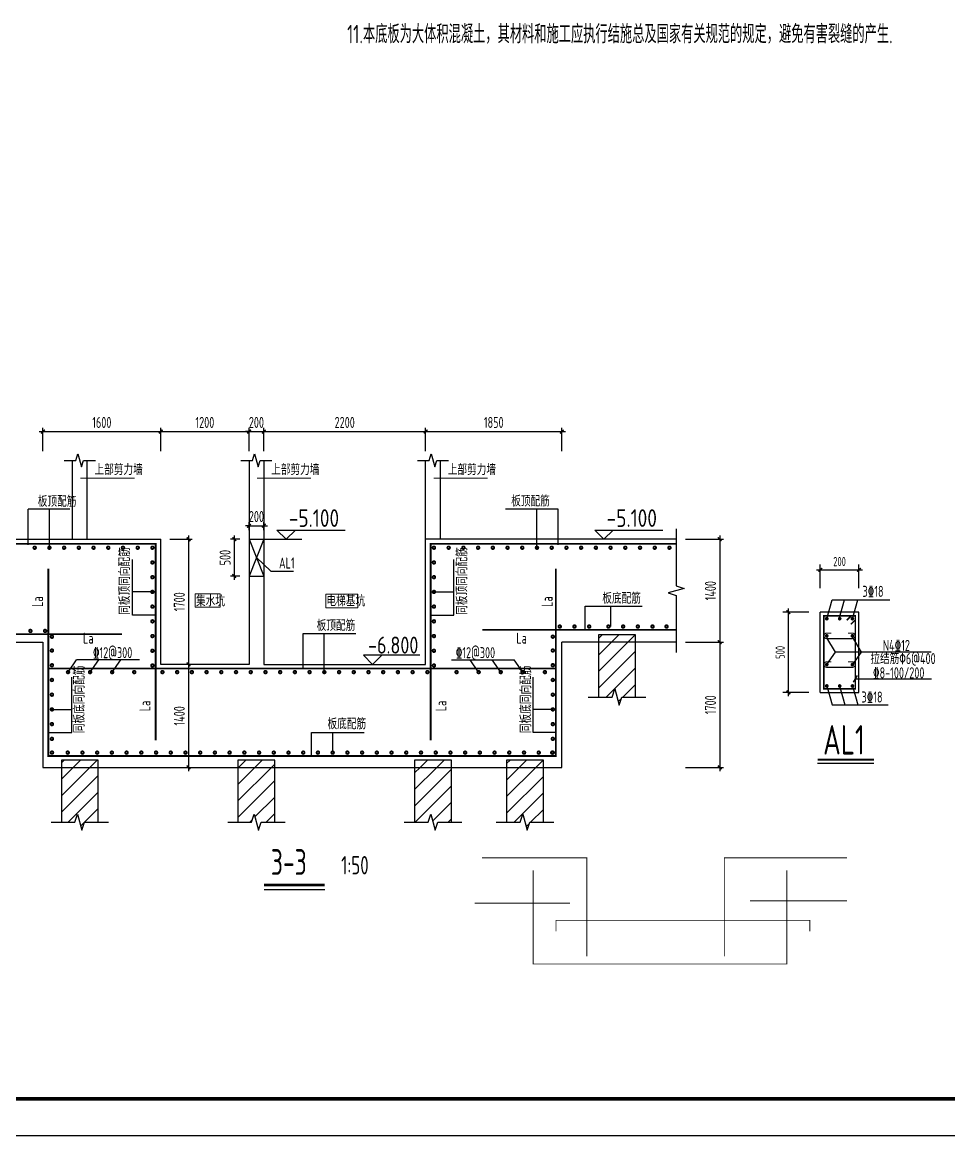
# Model space of a CAD drawing. Extents: x 627893 to 789462, y -407363 to 145317.
# Drawn here: x 708358 to 733535, y -93106 to -62851 of the extents above; entities that cross this region are included whole.
import ezdxf
from ezdxf.enums import TextEntityAlignment as Align

# ---------------------------------------------------------------- set-up
doc = ezdxf.new("R2010")
doc.units = 0
doc.header["$LTSCALE"] = 100
doc.layers.get('0').update_dxf_attribs({"linetype": 'CONTINUOUS'})
doc.layers.get('Defpoints').update_dxf_attribs({"linetype": 'CONTINUOUS'})
for name, color, linetype in [('1', 3, 'CONTINUOUS'), ('1508', 2, 'CONTINUOUS'), ('DIM', 3, 'CONTINUOUS'), ('HATCH', 254, 'CONTINUOUS'), ('PUB_TITLE', 4, 'CONTINUOUS'), ('TEXT', 2, 'CONTINUOUS'), ('THIN', 7, 'CONTINUOUS'), ('基础梁', 7, 'CONTINUOUS'), ('梁', 4, 'CONTINUOUS')]:
    doc.layers.add(name, color=color, linetype=linetype)
doc.layers.add('REIN', color=6, linetype='CONTINUOUS', lineweight=18)
doc.styles.get("Standard").update_dxf_attribs({"font": 'tssdeng.shx', "width": 0.7, "bigfont": 'tssdchn.shx'})
doc.styles.add('TSSD_Dimension', font='Tssdeng.shx', dxfattribs={"width": 0.7, "bigfont": 'tssdchn.shx'})
doc.dimstyles.new('TSSD_100_100', dxfattribs={"dimtxt": 300, "dimasz": 100, "dimexe": 100, "dimexo": 250, "dimgap": 100, "dimtad": 1, "dimdec": 0, "dimzin": 0, "dimdsep": 46, "dimtxsty": 'TSSD_Dimension', "dimblk": 'ARCHTICK', "dimcen": 0, "dimdle": 100, "dimclrt": 7, "dimadec": 0, "dimazin": 0, "dimtfac": 1, "dimtdec": 0, "dimtix": 1, "dimtmove": 2, "dimatfit": 3, "dimfxl": 1, "dimtolj": 1, "dimtzin": 0, "dimarcsym": 0})
doc.dimstyles.new('TSSD_50_100', dxfattribs={"dimtxt": 300, "dimasz": 100, "dimexe": 100, "dimexo": 250, "dimgap": 100, "dimtad": 1, "dimdec": 0, "dimlfac": 0.5, "dimzin": 0, "dimdsep": 46, "dimtxsty": 'TSSD_Dimension', "dimblk": 'ARCHTICK', "dimcen": 0, "dimdle": 100, "dimclrt": 7, "dimadec": 0, "dimazin": 0, "dimtfac": 1, "dimtdec": 0, "dimtix": 1, "dimtmove": 2, "dimatfit": 3, "dimfxl": 1, "dimtolj": 1, "dimtzin": 0, "dimarcsym": 0})
pattern_1 = [(45, (-313928.98, 58419.5), (-224.5064, 224.5064), [])]

# ---------------------------------------------------------------- blocks, each defined once
blk = doc.blocks.new('A1tk')
at = {"layer": 'PUB_TITLE'}
blk.add_lwpolyline([(-602685, -92242), (-602685, -32842), (-518585, -32842), (-518585, -92242)], close=True, dxfattribs=at)
at = {"layer": 'PUB_TITLE', "const_width": 100}
blk.add_lwpolyline([(-600185, -91242), (-519585, -91242), (-519585, -33842), (-600185, -33842)], close=True, dxfattribs=at)
blk = doc.blocks.new('2012122016320528')
at = {"layer": 'HATCH'}
h = blk.add_hatch(dxfattribs=at)
h.set_pattern_fill('ANSI31', color=256, scale=100, style=0)
h.set_pattern_definition(pattern_1)
h.paths.add_polyline_path([(280, 1708), (1280, 1708), (1280, 1907), (280, 1907)])
h = blk.add_hatch(dxfattribs=at)
h.set_pattern_fill('ANSI31', color=256, scale=100, style=0)
h.set_pattern_definition(pattern_1)
h.paths.add_polyline_path([(280, 1708), (280, 220), (650, 220), (720, 440), (840, 0), (910, 220), (1280, 220), (1280, 1708)])
at = {"layer": '1508', "color": 7}
for p, q in [((280, 1907, 0), (280, 220, 0)), ((1280, 1907, 0), (280, 1907, 0)), ((1280, 220, 0), (1280, 1907, 0))]:
    blk.add_line(p, q, dxfattribs=at)
blk.add_lwpolyline([(0, 220), (650, 220), (720, 440), (840, 0), (910, 220), (1560, 220)], dxfattribs=at)
blk = doc.blocks.new('_ArchTick')
at = {"color": 0, "linetype": 'ByBlock', "const_width": 0.4}
blk.add_lwpolyline([(-0.5, -0.5), (0.5, 0.5)], dxfattribs=at)
blk = doc.blocks.new('*D262')
at = {"layer": 'Defpoints', "color": 0}
for p in [(714520, -76897), (714119, -77897), (714520, -77897)]:
    blk.add_point(p, dxfattribs=at)
at = {"layer": 'DIM', "color": 0, "lineweight": -2}
for p, q in [((714119, -76797), (714119, -77997)), ((714270, -76897), (714019, -76897)), ((714270, -77897), (714019, -77897))]:
    blk.add_line(p, q, dxfattribs=at)
at = {"layer": 'DIM', "color": 0, "lineweight": -2, "xscale": 100, "yscale": 100, "zscale": 100}
for p, rotation in [((714119, -76897), 90), ((714119, -77897), 270)]:
    blk.add_blockref('_ArchTick', p, dxfattribs=dict(at, rotation=rotation))
at = {"layer": 'DIM', "color": 7, "insert": (713869, -77397), "char_height": 300, "attachment_point": 5, "rotation": 90, "style": 'TSSD_Dimension'}
blk.add_mtext('\\A1;500', dxfattribs=at)
blk = doc.blocks.new('*D263')
at = {"layer": 'Defpoints', "color": 0}
for p in [(714920, -76531), (714520, -76897), (714920, -76897)]:
    blk.add_point(p, dxfattribs=at)
at = {"layer": 'DIM', "color": 0, "lineweight": -2}
for p, q in [((714520, -76531), (714420, -76531)), ((714520, -76647), (714520, -76431)), ((714520, -76531), (714920, -76531)), ((714920, -76647), (714920, -76431)), ((714920, -76531), (715020, -76531))]:
    blk.add_line(p, q, dxfattribs=at)
at = {"layer": 'DIM', "color": 0, "lineweight": -2, "xscale": 100, "yscale": 100, "zscale": 100}
blk.add_blockref('_ArchTick', (714520, -76531), dxfattribs=at)
at = {"layer": 'DIM', "color": 0, "lineweight": -2, "xscale": 100, "yscale": 100, "zscale": 100, "rotation": 180}
blk.add_blockref('_ArchTick', (714920, -76531), dxfattribs=at)
at = {"layer": 'DIM', "color": 7, "insert": (714720, -76281), "char_height": 300, "attachment_point": 5, "style": 'TSSD_Dimension'}
blk.add_mtext('\\A1;200', dxfattribs=at)
blk = doc.blocks.new('*D264')
at = {"layer": 'Defpoints', "color": 0}
for p in [(731093, -77730), (730043, -78330), (731093, -78330)]:
    blk.add_point(p, dxfattribs=at)
at = {"layer": '梁', "color": 0, "lineweight": -2}
for p, q in [((729943, -77730), (731193, -77730)), ((730043, -78230), (730043, -77580)), ((731093, -78230), (731093, -77580))]:
    blk.add_line(p, q, dxfattribs=at)
at = {"layer": '梁', "color": 0, "lineweight": -2, "xscale": 100, "yscale": 100, "zscale": 100, "rotation": 180}
blk.add_blockref('_ArchTick', (730043, -77730), dxfattribs=at)
at = {"layer": '梁', "color": 0, "lineweight": -2, "xscale": 100, "yscale": 100, "zscale": 100}
blk.add_blockref('_ArchTick', (731093, -77730), dxfattribs=at)
at = {"layer": '梁', "color": 7, "insert": (730568, -77505), "char_height": 250, "attachment_point": 5, "style": 'TSSD_Dimension'}
blk.add_mtext('\\A1;200', dxfattribs=at)
blk = doc.blocks.new('*D265')
at = {"layer": 'Defpoints', "color": 0}
for p in [(729179, -78880), (729831, -78880), (729831, -81061)]:
    blk.add_point(p, dxfattribs=at)
at = {"layer": '梁', "color": 0, "lineweight": -2}
for p, q in [((729731, -78880), (729029, -78880)), ((729179, -81161), (729179, -78780)), ((729731, -81061), (729029, -81061))]:
    blk.add_line(p, q, dxfattribs=at)
at = {"layer": '梁', "color": 0, "lineweight": -2, "xscale": 100, "yscale": 100, "zscale": 100}
for p, rotation in [((729179, -78880), 90), ((729179, -81061), 270)]:
    blk.add_blockref('_ArchTick', p, dxfattribs=dict(at, rotation=rotation))
at = {"layer": '梁', "color": 7, "insert": (728954, -79971), "char_height": 250, "attachment_point": 5, "rotation": 90, "style": 'TSSD_Dimension'}
blk.add_mtext('\\A1;500', dxfattribs=at)
blk = doc.blocks.new('*D266')
at = {"layer": 'Defpoints', "color": 0}
for p in [(712120, -73974), (708920, -74756), (712120, -74756)]:
    blk.add_point(p, dxfattribs=at)
at = {"layer": 'DIM', "color": 0, "lineweight": -2}
for p, q in [((708820, -73974), (712220, -73974)), ((708920, -74506), (708920, -73874)), ((712120, -74506), (712120, -73874))]:
    blk.add_line(p, q, dxfattribs=at)
at = {"layer": 'DIM', "color": 0, "lineweight": -2, "xscale": 100, "yscale": 100, "zscale": 100, "rotation": 180}
blk.add_blockref('_ArchTick', (708920, -73974), dxfattribs=at)
at = {"layer": 'DIM', "color": 0, "lineweight": -2, "xscale": 100, "yscale": 100, "zscale": 100}
blk.add_blockref('_ArchTick', (712120, -73974), dxfattribs=at)
at = {"layer": 'DIM', "color": 7, "insert": (710520, -73724), "char_height": 300, "attachment_point": 5, "style": 'TSSD_Dimension'}
blk.add_mtext('\\A1;1600', dxfattribs=at)
blk = doc.blocks.new('*D267')
at = {"layer": 'Defpoints', "color": 0}
for p in [(714520, -73974), (712120, -74756), (714520, -74756)]:
    blk.add_point(p, dxfattribs=at)
at = {"layer": 'DIM', "color": 0, "lineweight": -2}
for p, q in [((712020, -73974), (714620, -73974)), ((712120, -74506), (712120, -73874)), ((714520, -74506), (714520, -73874))]:
    blk.add_line(p, q, dxfattribs=at)
at = {"layer": 'DIM', "color": 0, "lineweight": -2, "xscale": 100, "yscale": 100, "zscale": 100, "rotation": 180}
blk.add_blockref('_ArchTick', (712120, -73974), dxfattribs=at)
at = {"layer": 'DIM', "color": 0, "lineweight": -2, "xscale": 100, "yscale": 100, "zscale": 100}
blk.add_blockref('_ArchTick', (714520, -73974), dxfattribs=at)
at = {"layer": 'DIM', "color": 7, "insert": (713320, -73724), "char_height": 300, "attachment_point": 5, "style": 'TSSD_Dimension'}
blk.add_mtext('\\A1;1200', dxfattribs=at)
blk = doc.blocks.new('*D268')
at = {"layer": 'Defpoints', "color": 0}
for p in [(714920, -73974), (714520, -74756), (714920, -74756)]:
    blk.add_point(p, dxfattribs=at)
at = {"layer": 'DIM', "color": 0, "lineweight": -2}
for p, q in [((714520, -73974), (714420, -73974)), ((714520, -74506), (714520, -73874)), ((714520, -73974), (714920, -73974)), ((714920, -74506), (714920, -73874)), ((714920, -73974), (715020, -73974))]:
    blk.add_line(p, q, dxfattribs=at)
at = {"layer": 'DIM', "color": 0, "lineweight": -2, "xscale": 100, "yscale": 100, "zscale": 100}
blk.add_blockref('_ArchTick', (714520, -73974), dxfattribs=at)
at = {"layer": 'DIM', "color": 0, "lineweight": -2, "xscale": 100, "yscale": 100, "zscale": 100, "rotation": 180}
blk.add_blockref('_ArchTick', (714920, -73974), dxfattribs=at)
at = {"layer": 'DIM', "color": 7, "insert": (714720, -73724), "char_height": 300, "attachment_point": 5, "style": 'TSSD_Dimension'}
blk.add_mtext('\\A1;200', dxfattribs=at)
blk = doc.blocks.new('*D269')
at = {"layer": 'Defpoints', "color": 0}
for p in [(719320, -73974), (714920, -74756), (719320, -74756)]:
    blk.add_point(p, dxfattribs=at)
at = {"layer": 'DIM', "color": 0, "lineweight": -2}
for p, q in [((714820, -73974), (719420, -73974)), ((714920, -74506), (714920, -73874)), ((719320, -74506), (719320, -73874))]:
    blk.add_line(p, q, dxfattribs=at)
at = {"layer": 'DIM', "color": 0, "lineweight": -2, "xscale": 100, "yscale": 100, "zscale": 100, "rotation": 180}
blk.add_blockref('_ArchTick', (714920, -73974), dxfattribs=at)
at = {"layer": 'DIM', "color": 0, "lineweight": -2, "xscale": 100, "yscale": 100, "zscale": 100}
blk.add_blockref('_ArchTick', (719320, -73974), dxfattribs=at)
at = {"layer": 'DIM', "color": 7, "insert": (717120, -73724), "char_height": 300, "attachment_point": 5, "style": 'TSSD_Dimension'}
blk.add_mtext('\\A1;2200', dxfattribs=at)
blk = doc.blocks.new('*D270')
at = {"layer": 'Defpoints', "color": 0}
for p in [(723020, -73974), (719320, -74756), (723020, -74756)]:
    blk.add_point(p, dxfattribs=at)
at = {"layer": 'DIM', "color": 0, "lineweight": -2}
for p, q in [((719220, -73974), (723120, -73974)), ((719320, -74506), (719320, -73874)), ((723020, -74506), (723020, -73874))]:
    blk.add_line(p, q, dxfattribs=at)
at = {"layer": 'DIM', "color": 0, "lineweight": -2, "xscale": 100, "yscale": 100, "zscale": 100, "rotation": 180}
blk.add_blockref('_ArchTick', (719320, -73974), dxfattribs=at)
at = {"layer": 'DIM', "color": 0, "lineweight": -2, "xscale": 100, "yscale": 100, "zscale": 100}
blk.add_blockref('_ArchTick', (723020, -73974), dxfattribs=at)
at = {"layer": 'DIM', "color": 7, "insert": (721170, -73724), "char_height": 300, "attachment_point": 5, "style": 'TSSD_Dimension'}
blk.add_mtext('\\A1;1850', dxfattribs=at)
blk = doc.blocks.new('*D271')
at = {"layer": 'Defpoints', "color": 0}
for p in [(712120, -76897), (712120, -80297), (712876, -80297)]:
    blk.add_point(p, dxfattribs=at)
at = {"layer": 'DIM', "color": 0, "lineweight": -2}
for p, q in [((712876, -76797), (712876, -80397)), ((712370, -76897), (712976, -76897)), ((712370, -80297), (712976, -80297))]:
    blk.add_line(p, q, dxfattribs=at)
at = {"layer": 'DIM', "color": 0, "lineweight": -2, "xscale": 100, "yscale": 100, "zscale": 100}
for p, rotation in [((712876, -76897), 90), ((712876, -80297), 270)]:
    blk.add_blockref('_ArchTick', p, dxfattribs=dict(at, rotation=rotation))
at = {"layer": 'DIM', "color": 7, "insert": (712626, -78597), "char_height": 300, "attachment_point": 5, "rotation": 90, "style": 'TSSD_Dimension'}
blk.add_mtext('\\A1;1700', dxfattribs=at)
blk = doc.blocks.new('*D272')
at = {"layer": 'Defpoints', "color": 0}
for p in [(712120, -80297), (712120, -83097), (712876, -83097)]:
    blk.add_point(p, dxfattribs=at)
at = {"layer": 'DIM', "color": 0, "lineweight": -2}
for p, q in [((712370, -80297), (712976, -80297)), ((712876, -80197), (712876, -83197)), ((712370, -83097), (712976, -83097))]:
    blk.add_line(p, q, dxfattribs=at)
at = {"layer": 'DIM', "color": 0, "lineweight": -2, "xscale": 100, "yscale": 100, "zscale": 100}
for p, rotation in [((712876, -80297), 90), ((712876, -83097), 270)]:
    blk.add_blockref('_ArchTick', p, dxfattribs=dict(at, rotation=rotation))
at = {"layer": 'DIM', "color": 7, "insert": (712626, -81697), "char_height": 300, "attachment_point": 5, "rotation": 90, "style": 'TSSD_Dimension'}
blk.add_mtext('\\A1;1400', dxfattribs=at)
blk = doc.blocks.new('*D273')
at = {"layer": 'Defpoints', "color": 0}
for p in [(726129, -76897), (726129, -79697), (727310, -79697)]:
    blk.add_point(p, dxfattribs=at)
at = {"layer": 'DIM', "color": 0, "lineweight": -2}
for p, q in [((727310, -76797), (727310, -79797)), ((726379, -76897), (727410, -76897)), ((726379, -79697), (727410, -79697))]:
    blk.add_line(p, q, dxfattribs=at)
at = {"layer": 'DIM', "color": 0, "lineweight": -2, "xscale": 100, "yscale": 100, "zscale": 100}
for p, rotation in [((727310, -76897), 90), ((727310, -79697), 270)]:
    blk.add_blockref('_ArchTick', p, dxfattribs=dict(at, rotation=rotation))
at = {"layer": 'DIM', "color": 7, "insert": (727060, -78297), "char_height": 300, "attachment_point": 5, "rotation": 90, "style": 'TSSD_Dimension'}
blk.add_mtext('\\A1;1400', dxfattribs=at)
blk = doc.blocks.new('*D274')
at = {"layer": 'Defpoints', "color": 0}
for p in [(726129, -79697), (726129, -83097), (727310, -83097)]:
    blk.add_point(p, dxfattribs=at)
at = {"layer": 'DIM', "color": 0, "lineweight": -2}
for p, q in [((726379, -79697), (727410, -79697)), ((727310, -79597), (727310, -83197)), ((726379, -83097), (727410, -83097))]:
    blk.add_line(p, q, dxfattribs=at)
at = {"layer": 'DIM', "color": 0, "lineweight": -2, "xscale": 100, "yscale": 100, "zscale": 100}
for p, rotation in [((727310, -79697), 90), ((727310, -83097), 270)]:
    blk.add_blockref('_ArchTick', p, dxfattribs=dict(at, rotation=rotation))
at = {"layer": 'DIM', "color": 7, "insert": (727060, -81397), "char_height": 300, "attachment_point": 5, "rotation": 90, "style": 'TSSD_Dimension'}
blk.add_mtext('\\A1;1700', dxfattribs=at)

msp = doc.modelspace()

# ---------------------------------------------------------------- linework, layer by layer
msp.add_line((714928.5, -86412.9, 0), (716578.4, -86412.9, 0))
at = {"const_width": 65, "elevation": 0}
msp.add_lwpolyline([(714928.5, -86292.9), (716578.4, -86292.9)], dxfattribs=at)
at = {"layer": '1', "const_width": 70, "elevation": 0}
for points in [[(708719.9, -77128.9, -1), (708669.9, -77128.9, -1)], [(709119.9, -77128.9, -1), (709069.9, -77128.9, -1)], [(709519.9, -77128.9, -1), (709469.9, -77128.9, -1)], [(709919.9, -77128.9, -1), (709869.9, -77128.9, -1)], [(710319.9, -77128.9, -1), (710269.9, -77128.9, -1)], [(710719.9, -77128.9, -1), (710669.9, -77128.9, -1)], [(711119.9, -77128.9, -1), (711069.9, -77128.9, -1)], [(711519.9, -77128.9, -1), (711469.9, -77128.9, -1)], [(711919.9, -77128.9, -1), (711869.9, -77128.9, -1)], [(719520.2, -77128.9, 1), (719570.2, -77128.9, 1)], [(719920.2, -77128.9, 1), (719970.2, -77128.9, 1)], [(720320.2, -77128.9, 1), (720370.2, -77128.9, 1)], [(720720.2, -77128.9, 1), (720770.2, -77128.9, 1)], [(721120.2, -77128.9, 1), (721170.2, -77128.9, 1)], [(721520.2, -77128.9, 1), (721570.2, -77128.9, 1)], [(721920.2, -77128.9, 1), (721970.2, -77128.9, 1)], [(722320.2, -77128.9, 1), (722370.2, -77128.9, 1)], [(722720.2, -77128.9, 1), (722770.2, -77128.9, 1)], [(723120.2, -77128.9, 1), (723170.2, -77128.9, 1)], [(723520.2, -77128.9, 1), (723570.2, -77128.9, 1)], [(723920.2, -77128.9, 1), (723970.2, -77128.9, 1)], [(724320.2, -77128.9, 1), (724370.2, -77128.9, 1)], [(724720.2, -77128.9, 1), (724770.2, -77128.9, 1)], [(725120.2, -77128.9, 1), (725170.2, -77128.9, 1)], [(725520.2, -77128.9, 1), (725570.2, -77128.9, 1)], [(725920.2, -77128.9, 1), (725970.2, -77128.9, 1)], [(711919.9, -77528.9, -1), (711869.9, -77528.9, -1)], [(719520.2, -77528.9, 1), (719570.2, -77528.9, 1)], [(711919.9, -77928.9, -1), (711869.9, -77928.9, -1)], [(719520.2, -77928.9, 1), (719570.2, -77928.9, 1)], [(711919.9, -78328.9, -1), (711869.9, -78328.9, -1)], [(719520.2, -78328.9, 1), (719570.2, -78328.9, 1)], [(711919.9, -78728.9, -1), (711869.9, -78728.9, -1)], [(719520.2, -78728.9, 1), (719570.2, -78728.9, 1)], [(711919.9, -79128.9, -1), (711869.9, -79128.9, -1)], [(719520.2, -79128.9, 1), (719570.2, -79128.9, 1)], [(722963.9, -79245.4, -1), (722963.9, -79295.4, -1)], [(723363.9, -79245.4, -1), (723363.9, -79295.4, -1)], [(723763.9, -79245.4, -1), (723763.9, -79295.4, -1)], [(724285.8, -79245.4, -1), (724285.8, -79295.4, -1)], [(724685.8, -79245.4, -1), (724685.8, -79295.4, -1)], [(725085.8, -79245.4, -1), (725085.8, -79295.4, -1)], [(725485.8, -79245.4, -1), (725485.8, -79295.4, -1)], [(725866, -79245.4, -1), (725866, -79295.4, -1)], [(708578.5, -79364.5, 1), (708578.5, -79414.5, 1)], [(708978.5, -79364.5, 1), (708978.5, -79414.5, 1)], [(709188.9, -79546.5, -1), (709138.9, -79546.5, -1)], [(711919.9, -79528.9, -1), (711869.9, -79528.9, -1)], [(719520.2, -79528.9, 1), (719570.2, -79528.9, 1)], [(722751, -79546.5, 1), (722801, -79546.5, 1)], [(709188.9, -79922, -1), (709138.9, -79922, -1)], [(711919.9, -79928.9, -1), (711869.9, -79928.9, -1)], [(719520.2, -79928.9, 1), (719570.2, -79928.9, 1)], [(722751, -79922, 1), (722801, -79922, 1)], [(709188.9, -80322, -1), (709138.9, -80322, -1)], [(709600.7, -80483.7, 1), (709600.7, -80533.7, 1)], [(710200.7, -80483.7, 1), (710200.7, -80533.7, 1)], [(710800.7, -80483.7, 1), (710800.7, -80533.7, 1)], [(711400.7, -80483.7, 1), (711400.7, -80533.7, 1)], [(711919.9, -80328.9, -1), (711869.9, -80328.9, -1)], [(712166.3, -80483.7, 1), (712166.3, -80533.7, 1)], [(712566.3, -80483.7, 1), (712566.3, -80533.7, 1)], [(712966.3, -80483.7, 1), (712966.3, -80533.7, 1)], [(713366.3, -80483.7, 1), (713366.3, -80533.7, 1)], [(713766.3, -80483.7, 1), (713766.3, -80533.7, 1)], [(714166.3, -80483.7, 1), (714166.3, -80533.7, 1)], [(714566.3, -80483.7, 1), (714566.3, -80533.7, 1)], [(714966.3, -80483.7, 1), (714966.3, -80533.7, 1)], [(715366.3, -80483.7, 1), (715366.3, -80533.7, 1)], [(715766.3, -80483.7, 1), (715766.3, -80533.7, 1)], [(716166.3, -80483.7, 1), (716166.3, -80533.7, 1)], [(716566.3, -80483.7, 1), (716566.3, -80533.7, 1)], [(716966.3, -80483.7, 1), (716966.3, -80533.7, 1)], [(717366.3, -80483.7, 1), (717366.3, -80533.7, 1)], [(717766.3, -80483.7, 1), (717766.3, -80533.7, 1)], [(718166.3, -80483.7, 1), (718166.3, -80533.7, 1)], [(718566.3, -80483.7, 1), (718566.3, -80533.7, 1)], [(718966.3, -80483.7, 1), (718966.3, -80533.7, 1)], [(719366.3, -80483.7, 1), (719366.3, -80533.7, 1)], [(719520.2, -80328.9, 1), (719570.2, -80328.9, 1)], [(720160.3, -80483.7, 1), (720160.3, -80533.7, 1)], [(720760.3, -80483.7, 1), (720760.3, -80533.7, 1)], [(721360.3, -80483.7, 1), (721360.3, -80533.7, 1)], [(721960.3, -80483.7, 1), (721960.3, -80533.7, 1)], [(722560.3, -80483.7, 1), (722560.3, -80533.7, 1)], [(722751, -80322, 1), (722801, -80322, 1)], [(709188.9, -80722, -1), (709138.9, -80722, -1)], [(722751, -80722, 1), (722801, -80722, 1)], [(709188.9, -81122, -1), (709138.9, -81122, -1)], [(722751, -81122, 1), (722801, -81122, 1)], [(709188.9, -81522, -1), (709138.9, -81522, -1)], [(722751, -81522, 1), (722801, -81522, 1)], [(709188.9, -81922, -1), (709138.9, -81922, -1)], [(722751, -81922, 1), (722801, -81922, 1)], [(709188.9, -82322, -1), (709138.9, -82322, -1)], [(722751, -82322, 1), (722801, -82322, 1)], [(709165.5, -82671.5, 1), (709165.5, -82721.5, 1)], [(709592.9, -82671.5, 1), (709592.9, -82721.5, 1)], [(709992.9, -82671.5, 1), (709992.9, -82721.5, 1)], [(710392.9, -82671.5, 1), (710392.9, -82721.5, 1)], [(710792.9, -82671.5, 1), (710792.9, -82721.5, 1)], [(711192.9, -82671.5, 1), (711192.9, -82721.5, 1)], [(711592.9, -82671.5, 1), (711592.9, -82721.5, 1)], [(711992.9, -82671.5, 1), (711992.9, -82721.5, 1)], [(712392.9, -82671.5, 1), (712392.9, -82721.5, 1)], [(712792.9, -82671.5, 1), (712792.9, -82721.5, 1)], [(713192.9, -82671.5, 1), (713192.9, -82721.5, 1)], [(713592.9, -82671.5, 1), (713592.9, -82721.5, 1)], [(713992.9, -82671.5, 1), (713992.9, -82721.5, 1)], [(714392.9, -82671.5, 1), (714392.9, -82721.5, 1)], [(714792.9, -82671.5, 1), (714792.9, -82721.5, 1)], [(715192.9, -82671.5, 1), (715192.9, -82721.5, 1)], [(715592.9, -82671.5, 1), (715592.9, -82721.5, 1)], [(715992.9, -82671.5, 1), (715992.9, -82721.5, 1)], [(716392.9, -82671.5, 1), (716392.9, -82721.5, 1)], [(716792.9, -82671.5, 1), (716792.9, -82721.5, 1)], [(717192.9, -82671.5, 1), (717192.9, -82721.5, 1)], [(717592.9, -82671.5, 1), (717592.9, -82721.5, 1)], [(717992.9, -82671.5, 1), (717992.9, -82721.5, 1)], [(718392.9, -82671.5, 1), (718392.9, -82721.5, 1)], [(718792.9, -82671.5, 1), (718792.9, -82721.5, 1)], [(719192.9, -82671.5, 1), (719192.9, -82721.5, 1)], [(719592.9, -82671.5, 1), (719592.9, -82721.5, 1)], [(719992.9, -82671.5, 1), (719992.9, -82721.5, 1)], [(720392.9, -82671.5, 1), (720392.9, -82721.5, 1)], [(720792.9, -82671.5, 1), (720792.9, -82721.5, 1)], [(721192.9, -82671.5, 1), (721192.9, -82721.5, 1)], [(721592.9, -82671.5, 1), (721592.9, -82721.5, 1)], [(721992.9, -82671.5, 1), (721992.9, -82721.5, 1)], [(722392.9, -82671.5, 1), (722392.9, -82721.5, 1)], [(722761.1, -82671.5, 1), (722761.1, -82721.5, 1)], [(722774.5, -82671.5, -1), (722774.5, -82721.5, -1)]]:
    msp.add_lwpolyline(points, format="xyb", close=True, dxfattribs=at)
at = {"layer": '1508', "color": 7}
for p, q in [((709720, -76897.3, 0), (709720, -74755.6, 0)), ((710120, -76897.3, 0), (710120, -74755.6, 0)), ((714520, -74755.6, 0), (714520, -80297.3, 0)), ((714920, -74755.6, 0), (714920, -80297.3, 0)), ((719320, -77285.1, 0), (719320, -74755.6, 0)), ((719720, -76897.3, 0), (719720, -74755.6, 0)), ((705894.7, -76897.3, 0), (712120, -76897.3, 0)), ((712120, -80297.3, 0), (712120, -76897.3, 0)), ((714520, -76897.3, 0), (714920, -76897.3, 0)), ((714520, -76897.3, 0), (714920, -77897.3, 0)), ((714920, -76897.3, 0), (714520, -77897.3, 0)), ((719320, -80297.3, 0), (719320, -76897.3, 0)), ((726129.1, -76897.3, 0), (719320, -76897.3, 0)), ((714520, -77897.3, 0), (714920, -77897.3, 0)), ((705894.7, -79697.3, 0), (708920, -79697.3, 0)), ((708920, -79697.3, 0), (708920, -83097.3, 0)), ((723019.9, -83097.3, 0), (723019.9, -79697.3, 0)), ((726129.1, -79697.3, 0), (723019.9, -79697.3, 0)), ((714520, -80297.3, 0), (712120, -80297.3, 0)), ((714920, -80297.3, 0), (719320, -80297.3, 0)), ((708920, -83097.3, 0), (723019.9, -83097.3, 0))]:
    msp.add_line(p, q, dxfattribs=at)
at = {"layer": 'REIN'}
for p, q in [((711403.3, -75241.8, 0), (709941.7, -75241.8, 0)), ((716203.3, -75241.8, 0), (714741.7, -75241.8, 0)), ((721003.3, -75241.8, 0), (719541.7, -75241.8, 0))]:
    msp.add_line(p, q, dxfattribs=at)
at = {"layer": 'REIN', "elevation": 0}
for points, const_width in [([(706283.4, -77023.8), (711984.7, -77023.8), (711984.7, -82362.2)], 50), ([(726129.1, -77023.8), (719455.4, -77023.8), (719455.4, -82362.2)], 50), ([(709065.3, -77697.3), (709065.3, -82785.7), (714749.1, -82785.7)], 50), ([(722857.7, -77697.3), (722857.7, -82785.7), (714749.1, -82785.7)], 50), ([(705883.2, -79479.5), (711065.3, -79479.5)], 50), ([(720857.7, -79360.4), (726129.1, -79360.4)], 50), ([(709065.3, -80412.2), (722857.7, -80412.2)], 50), ([(720849.7, -85558.2), (723700.4, -85558.2), (723700.4, -88227.4)], 25), ([(730772.5, -85558.2), (727435.7, -85558.2), (727435.7, -88227.4)], 25), ([(722240.7, -85895), (722240.7, -88439.1), (725082.5, -88439.1)], 25), ([(729136.9, -85895), (729136.9, -88439.1), (725082.5, -88439.1)], 25), ([(720649.6, -86786.1), (723240.7, -86786.1)], 25), ([(728136.9, -86726.5), (730772.5, -86726.5)], 25), ([(722861.3, -87552.4), (722861.3, -87252.4), (729757.5, -87252.4), (729757.5, -87552.4)], 25)]:
    msp.add_lwpolyline(points, dxfattribs=dict(at, const_width=const_width))
at = {"layer": 'REIN'}
for points in [[(713055.5, -78378.3), (713735.1, -78378.3), (713735.1, -78747.7), (713055.5, -78747.7)], [(716606.3, -78392.1), (717478.8, -78392.1), (717478.8, -78759.7), (716606.3, -78759.7)]]:
    msp.add_lwpolyline(points, close=True, dxfattribs=at)
at = {"layer": 'THIN'}
for p, q in [((714920, -76897.3, 0), (715951.8, -76897.3, 0)), ((731093.2, -78879.8, 0), (730043.2, -78879.8, 0)), ((730043.2, -81061.5, 0), (730043.2, -78879.8, 0)), ((731093.2, -81061.5, 0), (731093.2, -78879.8, 0)), ((717879.8, -80297.3, 0), (717629.8, -80047.3, 0)), ((719164.9, -80047.3, 0), (717629.8, -80047.3, 0)), ((718129.8, -80047.3, 0), (717879.8, -80297.3, 0)), ((730043.2, -81061.5, 0), (731093.2, -81061.5, 0))]:
    msp.add_line(p, q, dxfattribs=at)
at = {"layer": 'THIN', "elevation": 0}
for points in [[(709496, -74755.6), (709816, -74755.6), (709872, -74579.6), (709968, -74931.6), (710024, -74755.6), (710344, -74755.6)], [(714296, -74755.6), (714616, -74755.6), (714672, -74579.6), (714768, -74931.6), (714824, -74755.6), (715144, -74755.6)], [(719096, -74755.6), (719416, -74755.6), (719472, -74579.6), (719568, -74931.6), (719624, -74755.6), (719944, -74755.6)], [(715779.2, -76647.3), (715529.2, -76897.3), (715279.2, -76647.3), (717129.2, -76647.3)], [(724416.4, -76647.3), (724166.4, -76897.3), (723916.4, -76647.3), (725766.4, -76647.3)], [(726129.1, -76617.3), (726129.1, -78167.3), (726349.1, -78237.3), (725909.1, -78357.3), (726129.1, -78427.3), (726129.1, -79977.3)]]:
    msp.add_lwpolyline(points, dxfattribs=at)
at = {"layer": '基础梁'}
for p, q in [((709650.4, -76078.9, 0), (708518.4, -76078.9, 0)), ((708518.4, -77045.6, 0), (708518.4, -76078.9, 0)), ((709094.9, -77128.9, 0), (709094.9, -76078.9, 0)), ((722921.6, -76078.9, 0), (721493.2, -76078.9, 0)), ((722345.2, -77128.9, 0), (722345.2, -76078.9, 0)), ((722921.6, -77045.6, 0), (722921.6, -76078.9, 0)), ((711357.6, -78959.5, 0), (711357.6, -77452.9, 0)), ((714720, -77397.3, 0), (715112.8, -77766, 0)), ((720082.5, -78959.5, 0), (720082.5, -77452.9, 0)), ((715112.8, -77766, 0), (715725.5, -77766, 0)), ((711894.9, -78328.9, 0), (711357.6, -78328.9, 0)), ((719545.2, -78328.9, 0), (720082.5, -78328.9, 0)), ((711979.7, -78959.5, 0), (711357.6, -78959.5, 0)), ((719460.4, -78959.5, 0), (720082.5, -78959.5, 0)), ((723652.4, -78720.5, 0), (725202.8, -78720.5, 0)), ((723652.4, -79360.4, 0), (723652.4, -78720.5, 0)), ((724350.7, -79270.4, 0), (724350.7, -78720.5, 0)), ((715989.9, -79458.7, 0), (717418.3, -79458.7, 0)), ((715989.9, -80425.4, 0), (715989.9, -79458.7, 0)), ((716566.3, -80508.7, 0), (716566.3, -79458.7, 0)), ((709600.7, -80508.7, 0), (709834.7, -80175.6)), ((711540.5, -80175.6), (709834.7, -80175.6)), ((710200.7, -80508.7, 0), (710434.7, -80175.6)), ((710800.7, -80508.7, 0), (711034.7, -80175.6)), ((720020.5, -80175.6), (721726.3, -80175.6)), ((720760.3, -80508.7, 0), (720526.3, -80175.6)), ((721360.3, -80508.7, 0), (721126.3, -80175.6)), ((721960.3, -80508.7, 0), (721726.3, -80175.6)), ((709701.2, -82152.6, 0), (709701.2, -80646, 0)), ((722238.7, -82152.6, 0), (722238.7, -80646, 0)), ((709163.9, -81522, 0), (709701.2, -81522, 0)), ((722776, -81522, 0), (722238.7, -81522, 0)), ((709079.1, -82152.6, 0), (709701.2, -82152.6, 0)), ((716216.5, -82146.6, 0), (717644.9, -82146.6, 0)), ((716216.5, -82786.5, 0), (716216.5, -82146.6, 0)), ((716792.9, -82696.5, 0), (716792.9, -82146.6, 0)), ((722860.9, -82152.6, 0), (722238.7, -82152.6, 0))]:
    msp.add_line(p, q, dxfattribs=at)
at = {"layer": '梁'}
for p, q in [((730555.3, -79056.6, 0), (730703.1, -78547.6, 0)), ((730916.4, -79056.6, 0), (731064.3, -78547.6, 0)), ((730457.2, -79963.3, 0), (730225.3, -79572.6, 0)), ((731166.5, -79963.3, 0), (730920.1, -79548.3, 0)), ((730220, -80303.7, 0), (730457.2, -79963.3, 0)), ((733052.8, -79963.3, 0), (730457.2, -79963.3, 0)), ((730929.3, -80303.7, 0), (731166.5, -79963.3, 0)), ((730943.6, -80785.8, 0), (731055.6, -80597.6, 0)), ((733063.4, -80697.1, 0), (730994.2, -80697.1, 0)), ((730564.7, -80884.7, 0), (730712.6, -81393.6, 0)), ((730916.4, -80884.7, 0), (731064.3, -81393.6, 0))]:
    msp.add_line(p, q, dxfattribs=at)
at = {"layer": '梁', "ltscale": 0.1}
msp.add_line((729970, -82987.1, 0), (731500.9, -82987.1, 0), dxfattribs=at)
at = {"layer": '梁', "elevation": 0}
for points in [[(730220, -79056.6), (730367.9, -78547.6), (731933.4, -78547.6)], [(730220, -80884.7), (730367.9, -81393.6), (731886.5, -81393.6)]]:
    msp.add_lwpolyline(points, dxfattribs=at)
for points, const_width in [([(730764, -79099), (730884.2, -78978.8), (730994.2, -78978.8), (730994.2, -80962.5), (730142.2, -80962.5), (730142.2, -78978.8), (730994.2, -78978.8), (730994.2, -79088.8), (730874, -79209)], 40), ([(729970, -82887.1), (731500.9, -82887.1)], 50)]:
    msp.add_lwpolyline(points, dxfattribs=dict(at, const_width=const_width))
at = {"layer": '梁', "const_width": 50, "elevation": 0}
for points in [[(730195, -79056.6, 1), (730245, -79056.6, 1)], [(730546.7, -79056.6, 1), (730596.7, -79056.6, 1)], [(730891.4, -79056.6, 1), (730941.4, -79056.6, 1)], [(730195, -79523.5, 1), (730245, -79523.5, 1)], [(730891.4, -79523.5, 1), (730941.4, -79523.5, 1)], [(730195, -80303.7, 1), (730245, -80303.7, 1)], [(730891.4, -80303.7, 1), (730941.4, -80303.7, 1)], [(730195, -80884.7, 1), (730245, -80884.7, 1)], [(730546.7, -80884.7, 1), (730596.7, -80884.7, 1)], [(730891.4, -80884.7, 1), (730941.4, -80884.7, 1)]]:
    msp.add_lwpolyline(points, format="xyb", close=True, dxfattribs=at)
at = {"layer": '梁', "const_width": 30, "elevation": 0}
for points in [[(730340, -79448.5), (730220, -79448.5, 1), (730220, -79598.5), (730916.4, -79598.5, 1), (730916.4, -79448.5), (730796.4, -79448.5)], [(730340, -80228.7), (730220, -80228.7, 1), (730220, -80378.7), (730916.4, -80378.7, 1), (730916.4, -80228.7), (730796.4, -80228.7)]]:
    msp.add_lwpolyline(points, format="xyb", dxfattribs=at)

# ---------------------------------------------------------------- block references
msp.add_blockref('A1tk', (1260590.7, -864.4))
at = {"layer": '1508'}
for p in [(723740, -81405.7, 0), (709140, -84805.7, 0), (713940, -84805.7, 0), (718740, -84805.7, 0), (721239.9, -84805.7, 0)]:
    msp.add_blockref('2012122016320528', p, dxfattribs=at)

# ---------------------------------------------------------------- texts
at = {"width": 0.7}
for s, height, p in [('3-3', 700, (715112.5, -86019.2, 0)), ('1:50', 500, (717023.6, -86005.7, 0))]:
    msp.add_text(s, height=height, dxfattribs=at).set_placement(p)
at = {"layer": 'REIN', "width": 0.7}
for s, p in [('上部剪力墙', (710320.6, -75154.3, 0)), ('上部剪力墙', (715120.6, -75154.3, 0)), ('上部剪力墙', (719920.6, -75154.3, 0)), ('板顶配筋', (708779.4, -76017.4, 0)), ('板顶配筋', (721644.4, -76008.9, 0)), ('AL1', (715334.5, -77693.3, 0)), ('板底配筋', (724119.8, -78650.5, 0)), ('集水坑', (713078.9, -78721.8, 0)), ('电梯基坑', (716623.9, -78721.8, 0)), ('板顶配筋', (716356.9, -79388.7, 0)), ('La', (710009, -79733.6, 0)), ('La', (721784.2, -79733.6, 0)), ('%%13212@300', (710276.9, -80130)), ('%%13212@300', (720137.2, -80130)), ('板底配筋', (716652.3, -82062.6, 0))]:
    msp.add_text(s, height=300, dxfattribs=at).set_placement(p)
for s, p in [('同板顶同向配筋', (711287.4, -78951.8, 0)), ('同板顶同向配筋', (720455, -78951.8, 0)), ('La', (708922.8, -78737.3, 0)), ('La', (722769.2, -78737.3, 0)), ('同板底同向配筋', (710053.9, -82167, 0)), ('同板底同向配筋', (722188.5, -82167, 0)), ('La', (711842.2, -81572, 0)), ('La', (719886.3, -81572, 0))]:
    msp.add_text(s, height=300, rotation=90, dxfattribs=at).set_placement(p)
at = {"layer": 'TEXT', "color": 100, "width": 0.7}
msp.add_text('11.本底板为大体积混凝土，其材料和施工应执行结施总及国家有关规范的规定，避免有害裂缝的产生.', height=500, dxfattribs=at).set_placement((717184.1, -63420.8))
at = {"layer": 'THIN', "width": 0.7}
for s, height, p, p2 in [('-5.100', 479.35, (715600.4, -76563.3, 0), (716968.4, -76563.3, 0)), ('-5.100', 479.35, (724237.6, -76563.3, 0), (725605.6, -76563.3, 0)), ('-6.800', 461.92, (717754.2, -80005.9, 0), (719122.1, -80005.9, 0))]:
    msp.add_text(s, height=height, dxfattribs=at).set_placement(p, p2, align=Align.ALIGNED)
at = {"layer": '梁', "width": 0.7}
for s, height, p in [('3%%13218', 300, (731191.2, -78464.7, 0)), ('N4%%13212', 300, (731740.6, -79931.9, 0)), ('拉结筋%%1306@400', 300, (731403.4, -80291.4, 0)), ('%%1328-100/200', 300, (731476.2, -80677.8, 0)), ('3%%13218', 300, (731164, -81335.3, 0)), ('AL1', 800, (730121.1, -82748.2, 0))]:
    msp.add_text(s, height=height, dxfattribs=at).set_placement(p)

# ---------------------------------------------------------------- dimensions: what is measured, and where the dimension line sits
at = {"layer": 'DIM'}
for base, p1, p2, picture, middle in [((712120, -73974.1, 0), (708920, -74755.6, 0), (712120, -74755.6, 0), '*D266', (710520, -73724.1, 0)), ((714520, -73974.1, 0), (712120, -74755.6, 0), (714520, -74755.6, 0), '*D267', (713320, -73724.1, 0)), ((714920, -73974.1, 0), (714520, -74755.6, 0), (714920, -74755.6, 0), '*D268', (714720, -73724.1, 0)), ((719320, -73974.1, 0), (714920, -74755.6, 0), (719320, -74755.6, 0), '*D269', (717120, -73724.1, 0)), ((723019.9, -73974.1, 0), (719320, -74755.6, 0), (723019.9, -74755.6, 0), '*D270', (721170, -73724.1, 0)), ((714920, -76530.6, 0), (714520, -76897.3, 0), (714920, -76897.3, 0), '*D263', (714720, -76280.6, 0))]:
    dim = msp.add_linear_dim(base=base, p1=p1, p2=p2, dimstyle='TSSD_50_100', dxfattribs=at)
    dim.commit()
    dim.dimension.update_dxf_attribs({"geometry": picture, "text_midpoint": middle})
for base, p1, p2, picture, middle in [((712875.5, -80297.3, 0), (712120, -76897.3, 0), (712120, -80297.3, 0), '*D271', (712625.5, -78597.3, 0)), ((714119.1, -77897.3, 0), (714520, -76897.3, 0), (714520, -77897.3, 0), '*D262', (713869.1, -77397.3, 0)), ((727310.1, -79697.3, 0), (726129.1, -76897.3, 0), (726129.1, -79697.3, 0), '*D273', (727060.1, -78297.3, 0)), ((727310.1, -83097.3, 0), (726129.1, -79697.3, 0), (726129.1, -83097.3, 0), '*D274', (727060.1, -81397.3, 0)), ((712875.5, -83097.3, 0), (712120, -80297.3, 0), (712120, -83097.3, 0), '*D272', (712625.5, -81697.3, 0))]:
    dim = msp.add_linear_dim(base=base, p1=p1, p2=p2, angle=90, dimstyle='TSSD_50_100', dxfattribs=at)
    dim.commit()
    dim.dimension.update_dxf_attribs({"geometry": picture, "text_midpoint": middle})
at = {"layer": '梁'}
dim = msp.add_linear_dim(base=(731093.2, -77729.6, 0), p1=(730043.2, -78329.6, 0), p2=(731093.2, -78329.6, 0), text='200', dimstyle='TSSD_100_100', override={"dimtxt": 250, "dimexe": 150, "dimexo": 100, "dimblk1": 'ARCHTICK', "dimblk2": 'ARCHTICK', "dimsah": 1, "dimcen": 2.5, "dimtvp": 0}, dxfattribs=at)
dim.commit()
dim.dimension.update_dxf_attribs({"geometry": '*D264', "text_midpoint": (730568.2, -77504.6, 0)})
dim = msp.add_linear_dim(base=(729179.2, -78879.8, 0), p1=(729830.8, -81061.5, 0), p2=(729830.8, -78879.8, 0), angle=90, text='500', dimstyle='TSSD_100_100', override={"dimtxt": 250, "dimexe": 150, "dimexo": 100, "dimblk1": 'ARCHTICK', "dimblk2": 'ARCHTICK', "dimsah": 1, "dimcen": 2.5, "dimtvp": 0}, dxfattribs=at)
dim.commit()
dim.dimension.update_dxf_attribs({"geometry": '*D265', "text_midpoint": (728954.2, -79970.6, 0)})

doc.saveas('drawing.dxf')
